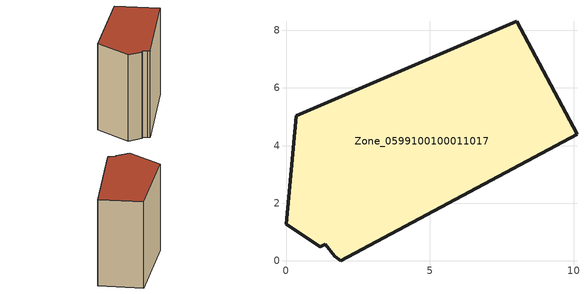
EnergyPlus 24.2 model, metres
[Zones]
Zone_0599100100011017
 floor ground (C_G): 0.35,5.03 8.03,8.31 10.12,4.4 1.91,0 1.69,0.15 1.37,0.56 1.2,0.47 0,1.27 z3.7
 wall outside (C_F): 1.2,0.47 1.37,0.56 1.69,0.15 1.91,0 10.12,4.4 8.03,8.31 0.35,5.03 0,1.27 1.2,0.47 z3.7:12.84
 roof outside (C_R): 1.69,0.15 1.91,0 10.12,4.4 8.03,8.31 0.35,5.03 0,1.27 1.2,0.47 1.37,0.56 z12.84
[BUILDING]
Pand.0599100100011017: North Axis=0; Terrain=City; Loads Convergence Tolerance Value=0.04; Temperature Convergence Tolerance Value=0.4; Solar Distribution=FullExterior; Maximum Number of Warmup Days=25; Minimum Number of Warmup Days=1
[Site:Location]
Rotterdam.The.Hague.AP_ZH_NLD Design_Conditions: Latitude=51.96; Longitude=4.45; Time Zone=1; Elevation=-4.5
[SITE:GROUNDTEMPERATURE:BUILDINGSURFACE]
18, 18, 18, 18, 18, 18, 18, 18, 18, 18, 18, 18
[MATERIAL] Thermal Absorptance=0.9; Solar Absorptance=0.7; Visible Absorptance=0.7
Name | Roughness | Thickness | Conductivity | Density | Specific Heat
G.TC.2015-2018 | MediumSmooth | 0.15 | 0.0428571 | 540 | 1210
F.TC.2015-2018 | Rough | 0.3 | 0.0666667 | 1920 | 840
R.TC.2015-2018 | MediumRough | 0.2 | 0.0333333 | 1500 | 1000
[CONSTRUCTION]
C_G: G.TC.2015-2018
C_F: F.TC.2015-2018
C_R: R.TC.2015-2018
[ZONE]
Zone_0599100100011017: Type=1; Multiplier=1; Ceiling Height=Autocalculate; Volume=Autocalculate; Floor Area=autocalculate; Part of Total Floor Area=Yes
[ZONEINFILTRATION:DESIGNFLOWRATE]
Infil_Zone_0599100100011017: Zone or ZoneList or Space or SpaceList=Zone_0599100100011017; Schedule=AlwaysOn; Design Flow Rate Calculation Method=Flow/Area; Flow Rate per Floor Area=0.0015; Constant Term Coefficient=1; Temperature Term Coefficient=0; Velocity Term Coefficient=0; Velocity Squared Term Coefficient=0
[HVACTEMPLATE:ZONE:IDEALLOADSAIRSYSTEM]
Zone_0599100100011017: Maximum Heating Supply Air Temperature=50; Minimum Cooling Supply Air Temperature=13; Maximum Heating Supply Air Humidity Ratio=0.0156; Minimum Cooling Supply Air Humidity Ratio=0.0077; Heating Limit=NoLimit; Cooling Limit=NoLimit; Dehumidification Control Type=ConstantSensibleHeatRatio; Cooling Sensible Heat Ratio=0.7; Dehumidification Setpoint=60; Humidification Control Type=None; Humidification Setpoint=30; Outdoor Air Method=None; Outdoor Air Flow Rate per Person=0.00944; Outdoor Air Flow Rate per Zone Floor Area=0; Outdoor Air Flow Rate per Zone=0; Demand Controlled Ventilation Type=None; Outdoor Air Economizer Type=NoEconomizer; Heat Recovery Type=None; Sensible Heat Recovery Effectiveness=0.7; Latent Heat Recovery Effectiveness=0.65
[ZONECONTROL:THERMOSTAT]
ThermostatControl_Zone_0599100100011017: Zone or ZoneList=Zone_0599100100011017; Control Type Schedule=DualSetpointControlType; Control 1=Thermostat_Zone_0599100100011017; Temperature Difference Between Cutout And Setpoint=0
[THERMOSTATSETPOINT:DUALSETPOINT]
Thermostat_Zone_0599100100011017: Heating Setpoint Temperature Schedule=HeatingSetpoint_Zone_0599100100011017; Cooling Setpoint Temperature Schedule=CoolingSetpoint_Zone_0599100100011017
[SCHEDULE:COMPACT]
HeatingSetpoint_Zone_0599100100011017: Through: 12/31, For: AllDays, Until: 24:00, 21
CoolingSetpoint_Zone_0599100100011017: Through: 12/31, For: AllDays, Until: 24:00, 24
DualSetpointControlType: Through: 12/31, For: AllDays, Until: 24:00, 4
AlwaysOn: Through: 12/31, For: AllDays, Until: 24:00, 1
